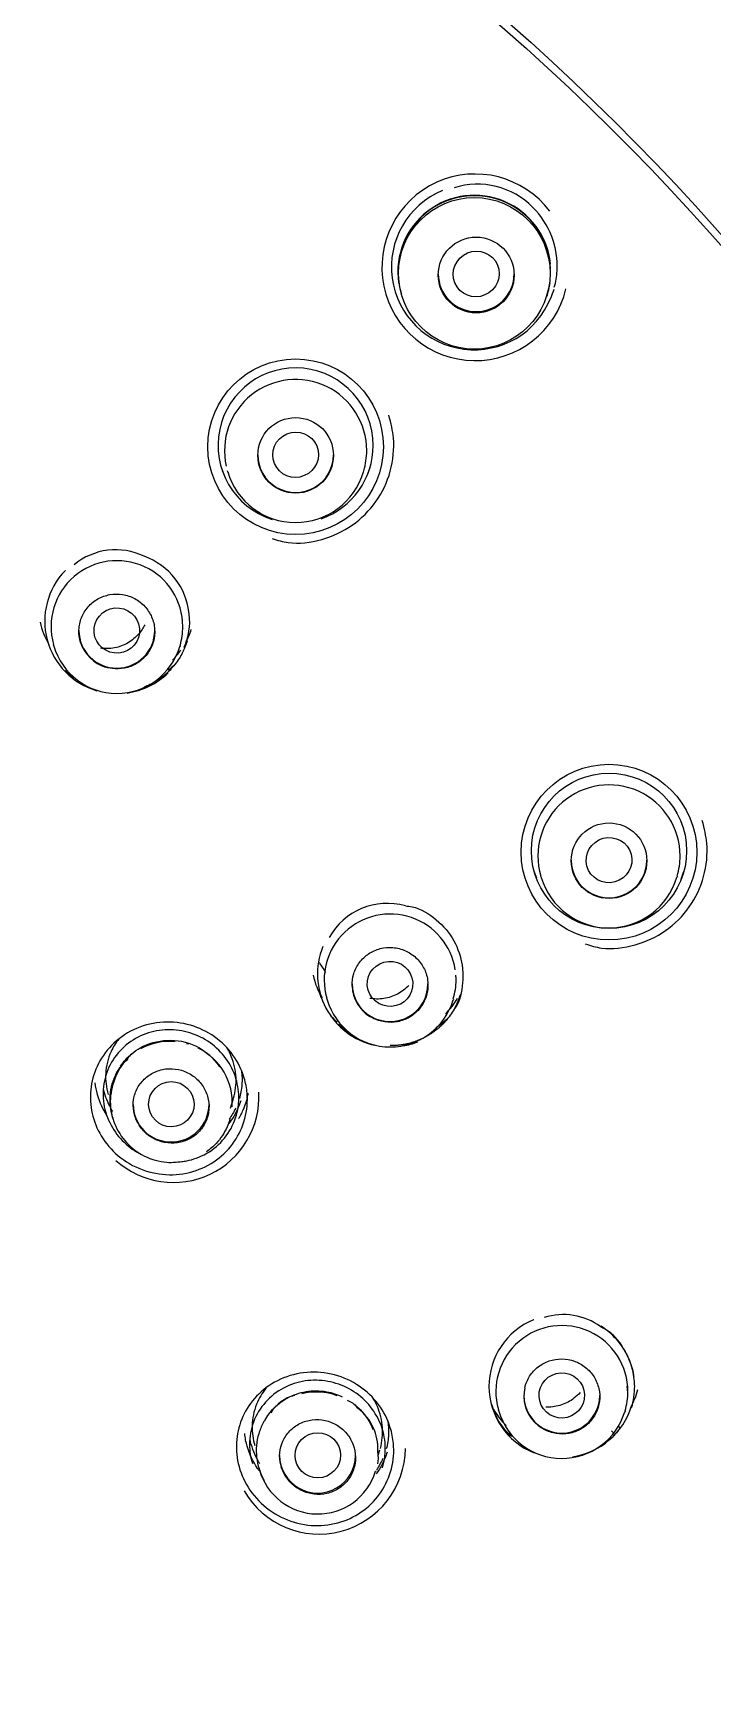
# Model space of a CAD drawing. Header units: millimetres. Extents: x -60 to 7633, y -2614 to 2146.
# Drawn here: x 5531.48 to 5544.93, y 1658.15 to 1690.82 of the extents above; entities that cross this region are included whole.
import ezdxf

# ---------------------------------------------------------------- set-up
doc = ezdxf.new("R2010")
doc.units = ezdxf.units.MM
doc.layers.get('0').update_dxf_attribs({"color": 250})

msp = doc.modelspace()

# ---------------------------------------------------------------- linework, layer by layer
at = {"linetype": 'Continuous'}
for p, q in [((5539.58, 1687.704), (5539.578, 1687.703)), ((5538.764, 1685.651), (5538.77, 1685.633)), ((5541.645, 1685.638), (5541.655, 1685.673)), ((5541.723, 1685.581), (5541.726, 1685.588)), ((5535.322, 1682.165), (5535.329, 1682.138)), ((5538.019, 1682.137), (5538.027, 1682.163)), ((5532.117, 1680.188), (5532.115, 1680.186)), ((5531.88, 1678.729), (5531.891, 1678.694)), ((5534.391, 1678.685), (5534.398, 1678.707)), ((5541.521, 1674.144), (5541.529, 1674.117)), ((5544.218, 1674.122), (5544.226, 1674.148)), ((5537.285, 1671.736), (5537.296, 1671.701)), ((5539.795, 1671.695), (5539.801, 1671.716)), ((5534.566, 1670.823), (5534.52, 1670.833)), ((5535.388, 1669.555), (5535.446, 1669.749)), ((5533.049, 1669.388), (5533.062, 1669.346)), ((5533.555, 1669.262), (5533.571, 1669.235)), ((5535.371, 1669.324), (5535.374, 1669.336)), ((5541.385, 1665.374), (5541.38, 1665.372)), ((5537.779, 1663.734), (5537.703, 1663.774)), ((5540.681, 1663.601), (5540.691, 1663.566)), ((5543.19, 1663.55), (5543.197, 1663.57)), ((5538.317, 1662.628), (5538.303, 1662.777)), ((5538.303, 1662.526), (5538.317, 1662.628)), ((5538.31, 1662.694), (5538.342, 1662.8)), ((5541.39, 1662.741), (5541.395, 1662.739)), ((5535.946, 1662.449), (5535.958, 1662.407)), ((5536.381, 1662.501), (5536.389, 1662.471)), ((5538.267, 1662.374), (5538.27, 1662.384))]:
    msp.add_line(p, q, dxfattribs=at)
for centre, radius in [((5540.208, 1686.068), 1.499), ((5540.246, 1686.034), 0.75), ((5536.675, 1682.638), 1.736), ((5536.675, 1682.468), 0.747), ((5542.872, 1674.621), 1.737), ((5542.873, 1674.647), 1.535), ((5542.873, 1674.451), 0.747)]:
    msp.add_circle(centre, radius, dxfattribs=at)
for centre, radius, start, end in [((5509.098, 1656.352), 60.161, 0.4064, 179.5936), ((5540.226, 1686.187), 1.845, 36.9122, 346.6038), ((5540.205, 1686.192), 1.636, 112.5144, 338.0747), ((5540.273, 1686.302), 1.529, 44.365, 107.736), ((5540.21, 1686.098), 1.513, 5.9662, 188.1592), ((5540.211, 1686.094), 1.509, 2.3441, 189.1973), ((5540.226, 1686.217), 1.623, 356.4225, 45.3616), ((5540.676, 1686.155), 1.17, 342.1379, 358.0696), ((5540.211, 1686.094), 1.509, 192.9965, 196.9933), ((5540.21, 1686.098), 1.513, 341.1639, 351.8231), ((5540.211, 1686.094), 1.509, 343.6195, 351.9556), ((5540.228, 1686.215), 1.624, 337.2722, 343.5748), ((5536.675, 1682.664), 1.534, 0, 252.3542), ((5536.675, 1682.562), 1.406, 0, 192.5161), ((5536.675, 1682.664), 1.534, 289.2393, 0), ((5536.675, 1682.562), 1.406, 343.5042, 0), ((5536.675, 1682.698), 1.545, 196.5705, 201.3389), ((5536.675, 1682.698), 1.545, 333.7769, 343.3919), ((5536.674, 1682.538), 1.399, 196.3581, 343.4337), ((5533.116, 1679.322), 1.279, 63.9528, 129.8964), ((5533.148, 1679.19), 1.435, 136.0459, 253.7522), ((5533.141, 1679.082), 1.303, 0, 195.7968), ((5533.224, 1679.196), 1.354, 5.4737, 70.4092), ((5533.381, 1679.178), 1.199, 335.0348, 7.0358), ((5533.137, 1679.512), 1.553, 192.6817, 210.3124), ((5533.141, 1679.082), 1.303, 343.3731, 0), ((5533.137, 1679.512), 1.553, 331.5709, 341.6261), ((5533.141, 1679.057), 1.297, 196.126, 343.425), ((5533.14, 1678.999), 0.753, 197.7759, 252.631), ((5533.137, 1679.512), 1.553, 315.1552, 324.8337), ((5533.133, 1679.175), 1.435, 339.3483, 343.7763), ((5533.148, 1679.19), 1.435, 277.7144, 314.5805), ((5542.873, 1674.545), 1.406, 0, 196.478), ((5542.873, 1674.545), 1.406, 343.5753, 0), ((5542.873, 1674.681), 1.545, 196.5539, 201.4858), ((5542.872, 1674.521), 1.399, 196.6296, 343.5642), ((5542.873, 1674.681), 1.545, 337.4841, 343.4323), ((5538.544, 1672.093), 1.304, 8.8789, 195.9477), ((5538.485, 1672.294), 1.314, 74.0919, 151.0311), ((5538.553, 1672.212), 1.445, 158.0351, 257.6669), ((5538.54, 1672.523), 1.555, 192.4814, 210.2937), ((5538.544, 1672.093), 1.304, 343.3526, 0), ((5538.544, 1672.093), 1.304, 0, 4.0292), ((5538.545, 1672.067), 1.298, 196.3743, 343.4711), ((5538.539, 1672.005), 0.747, 182.5846, 237.7654), ((5538.54, 1672.523), 1.555, 315.0125, 329.3514), ((5538.548, 1672.538), 1.652, 224.6157, 230.4558), ((5538.548, 1672.538), 1.652, 303.0905, 312.4937), ((5534.19, 1669.651), 1.228, 85.3321, 118.3094), ((5534.212, 1669.661), 1.211, 356.2276, 63.7735), ((5538.553, 1672.212), 1.445, 279.878, 291.8094), ((5534.111, 1669.739), 1.107, 140.7252, 152.5413), ((5534.17, 1669.708), 1.174, 152.546, 163.7582), ((5534.19, 1669.728), 1.19, 176.011, 196.6088), ((5534.104, 1669.729), 1.105, 163.8246, 175.7162), ((5534.258, 1669.781), 1.693, 227.8591, 3.0608), ((5541.918, 1664.059), 1.419, 112.291, 248.1495), ((5541.941, 1663.953), 1.306, 0, 195.7512), ((5541.972, 1664.231), 1.244, 53.7258, 107.8598), ((5536.851, 1663.117), 0.787, 104.749, 148.0394), ((5537.082, 1662.7), 1.243, 70.5149, 103.2917), ((5541.932, 1663.864), 0.742, 167.3587, 222.8343), ((5541.941, 1663.953), 1.306, 343.0756, 0), ((5541.941, 1663.976), 1.295, 0, 3.6252), ((5541.941, 1663.976), 1.295, 359.6415, 0), ((5541.936, 1664.384), 1.557, 331.3735, 345.5001), ((5537.288, 1662.817), 1.015, 357.758, 51.9671), ((5541.938, 1664.089), 1.442, 196.0264, 224.9816), ((5541.936, 1664.384), 1.557, 210.0912, 225.1696), ((5541.941, 1663.928), 1.298, 196.1499, 343.1627), ((5541.938, 1664.089), 1.442, 278.3861, 343.0308), ((5537.007, 1662.802), 1.108, 148.3463, 160.24), ((5541.945, 1664.397), 1.654, 225.3438, 233.3182), ((5542.401, 1662.933), 0.748, 22.5162, 26.4139), ((5537.069, 1662.784), 1.173, 160.4558, 206.6109), ((5542.4, 1662.642), 0.748, 39.7181, 45.4095), ((5541.945, 1664.397), 1.654, 307.5006, 312.2914), ((5537.138, 1662.842), 1.708, 210.0373, 359.5577), ((5537.113, 1662.73), 1.198, 195.5643, 342.8147), ((5537.173, 1662.83), 1.287, 206.3466, 209.4133)]:
    msp.add_arc(centre, radius, start, end, dxfattribs=at)
for centre, major_axis, start_param, end_param in [((5509.098, 1655.606), (51.65, 0), 0, 3.141593), ((5509.098, 1655.697), (51.15, 0), 0, 3.141593), ((5540.246, 1686.055), (0.75, 0), 3.141593, 6.283185), ((5536.675, 1682.479), (-0.75, 0), 0, 3.141593), ((5533.139, 1679.004), (0.75, 0), 3.141593, 6.283185), ((5542.873, 1674.462), (-0.75, 0), 0, 3.141593), ((5538.542, 1672.015), (-0.75, 0), 0, 3.141593), ((5534.212, 1669.633), (0.75, 0), 3.141593, 6.283185), ((5541.939, 1663.876), (-0.75, 0), 0, 3.141593), ((5537.109, 1662.691), (-0.75, 0), 0, 3.141593)]:
    msp.add_ellipse(centre, major_axis=major_axis, ratio=0.992546, start_param=start_param, end_param=end_param, dxfattribs=at)
for centre, major_axis, ratio in [((5509.098, 1655.559), (51.15, 0), 0.992546), ((5509.098, 1655.41), (47.938, 0), 0.992546), ((5509.098, 1655.388), (47.807, 0), 0.992546), ((5540.246, 1686.055), (-0.379, -0.257), 0.979983), ((5536.675, 1682.48), (-0.418, -0.174), 0.989451), ((5533.139, 1679.004), (-0.449, -0.04), 0.992425), ((5542.873, 1674.463), (-0.437, -0.118), 0.987095), ((5538.542, 1672.015), (-0.449, -0.032), 0.99179), ((5534.217, 1669.636), (0.45, 0.004), 0.992465), ((5541.939, 1663.876), (-0.45, -0.018), 0.991355), ((5537.114, 1662.692), (0.45, 0.002), 0.992407)]:
    msp.add_ellipse(centre, major_axis=major_axis, ratio=ratio, dxfattribs=at)
for points, knots in [([(5536.208, 1680.824), (5536.323, 1680.788), (5536.624, 1680.698), (5537.206, 1680.774), (5537.813, 1681.054), (5538.295, 1681.534), (5538.582, 1682.139), (5538.644, 1682.757), (5538.562, 1683.098), (5538.519, 1683.26)], [0, 0, 0, 0, 0.080064, 0.241811, 0.403588, 0.565243, 0.726813, 0.88841, 1, 1, 1, 1]), ([(5532.423, 1678.769), (5532.398, 1678.848), (5532.387, 1678.933), (5532.39, 1679.015), (5532.393, 1679.098), (5532.41, 1679.181), (5532.44, 1679.258), (5532.471, 1679.335), (5532.515, 1679.407), (5532.57, 1679.47), (5532.625, 1679.533), (5532.692, 1679.587), (5532.765, 1679.628), (5532.838, 1679.669), (5532.919, 1679.698), (5533.002, 1679.713), (5533.084, 1679.728), (5533.171, 1679.728), (5533.254, 1679.715), (5533.337, 1679.702), (5533.419, 1679.675), (5533.493, 1679.635), (5533.567, 1679.596), (5533.635, 1679.543), (5533.692, 1679.482), (5533.748, 1679.421), (5533.795, 1679.349), (5533.828, 1679.273), (5533.861, 1679.197), (5533.882, 1679.114), (5533.887, 1679.031), (5533.893, 1678.949), (5533.885, 1678.864), (5533.862, 1678.785), (5533.84, 1678.705), (5533.804, 1678.628), (5533.756, 1678.56), (5533.708, 1678.492), (5533.648, 1678.432), (5533.58, 1678.383), (5533.512, 1678.335), (5533.435, 1678.298), (5533.354, 1678.275), (5533.273, 1678.252), (5533.187, 1678.242), (5533.103, 1678.246), (5533.04, 1678.25), (5532.976, 1678.262), (5532.915, 1678.281)], [0, 0, 0, 0, 0.063439, 0.063439, 0.063439, 0.126866, 0.126866, 0.126866, 0.19049, 0.19049, 0.19049, 0.2542, 0.2542, 0.2542, 0.317862, 0.317862, 0.317862, 0.381399, 0.381399, 0.381399, 0.444801, 0.444801, 0.444801, 0.508096, 0.508096, 0.508096, 0.571336, 0.571336, 0.571336, 0.634582, 0.634582, 0.634582, 0.697889, 0.697889, 0.697889, 0.761311, 0.761311, 0.761311, 0.82487, 0.82487, 0.82487, 0.888545, 0.888545, 0.888545, 0.952253, 0.952253, 0.952253, 1, 1, 1, 1]), ([(5533.69, 1679.117), (5533.675, 1679.086), (5533.659, 1679.056), (5533.64, 1679.027), (5533.59, 1678.949), (5533.525, 1678.878), (5533.451, 1678.821), (5533.376, 1678.763), (5533.29, 1678.717), (5533.199, 1678.687), (5533.108, 1678.658), (5533.01, 1678.643), (5532.913, 1678.645), (5532.881, 1678.646), (5532.849, 1678.649), (5532.818, 1678.653)], [0.5725767, 0.5725767, 0.5725767, 0.5725767, 0.5926013, 0.5926013, 0.5926013, 0.6470779, 0.6470779, 0.6470779, 0.7023255, 0.7023255, 0.7023255, 0.7577795, 0.7577795, 0.7577795, 0.7759773, 0.7759773, 0.7759773, 0.7759773]), ([(5534.531, 1678.803), (5534.53, 1678.799), (5534.529, 1678.794), (5534.52, 1678.768), (5534.513, 1678.745), (5534.501, 1678.712), (5534.496, 1678.701), (5534.488, 1678.678), (5534.483, 1678.667), (5534.474, 1678.646), (5534.47, 1678.637), (5534.461, 1678.617), (5534.457, 1678.607), (5534.443, 1678.578), (5534.433, 1678.558), (5534.401, 1678.499), (5534.378, 1678.46), (5534.326, 1678.382), (5534.297, 1678.344), (5534.251, 1678.287), (5534.234, 1678.269), (5534.209, 1678.241), (5534.2, 1678.232), (5534.187, 1678.218), (5534.183, 1678.214), (5534.176, 1678.207), (5534.174, 1678.205), (5534.169, 1678.2), (5534.166, 1678.198), (5534.163, 1678.194), (5534.163, 1678.194), (5534.161, 1678.193), (5534.16, 1678.192), (5534.158, 1678.189), (5534.156, 1678.187), (5534.149, 1678.181), (5534.145, 1678.177), (5534.131, 1678.164), (5534.12, 1678.154), (5534.083, 1678.121), (5534.052, 1678.096), (5533.976, 1678.04), (5533.932, 1678.01), (5533.853, 1677.965), (5533.824, 1677.949), (5533.779, 1677.927), (5533.763, 1677.92), (5533.738, 1677.909), (5533.73, 1677.905), (5533.713, 1677.898), (5533.704, 1677.894), (5533.693, 1677.89), (5533.69, 1677.889), (5533.687, 1677.887)], [0.0454521, 0.0454521, 0.0454521, 0.0454521, 0.046875, 0.046875, 0.0546875, 0.0546875, 0.0585938, 0.0585938, 0.0625, 0.0625, 0.0664062, 0.0664062, 0.0703125, 0.0703125, 0.078125, 0.078125, 0.09375, 0.09375, 0.109375, 0.109375, 0.1171875, 0.1171875, 0.1210938, 0.1210938, 0.1230469, 0.1230469, 0.1240234, 0.1240234, 0.125, 0.125, 0.1259766, 0.1259766, 0.1269531, 0.1269531, 0.1289062, 0.1289062, 0.1328125, 0.1328125, 0.140625, 0.140625, 0.15625, 0.15625, 0.171875, 0.171875, 0.1796875, 0.1796875, 0.1835938, 0.1835938, 0.1855469, 0.1855469, 0.1875, 0.1875, 0.1883767, 0.1883767, 0.1883767, 0.1883767]), ([(5542.403, 1672.807), (5542.52, 1672.77), (5542.821, 1672.68), (5543.404, 1672.757), (5544.012, 1673.037), (5544.493, 1673.518), (5544.78, 1674.123), (5544.841, 1674.742), (5544.759, 1675.082), (5544.716, 1675.244)], [0, 0, 0, 0, 0.080878, 0.242486, 0.404082, 0.56556, 0.726994, 0.888478, 1, 1, 1, 1]), ([(5538.845, 1673.558), (5538.895, 1673.553), (5539.108, 1673.533), (5539.481, 1673.297), (5539.827, 1672.898), (5539.953, 1672.52), (5539.974, 1672.337), (5539.977, 1672.309)], [0, 0, 0, 0, 0.07475, 0.373998, 0.672762, 0.95712, 1, 1, 1, 1]), ([(5537.793, 1671.972), (5537.79, 1672.054), (5537.801, 1672.139), (5537.825, 1672.218), (5537.85, 1672.297), (5537.888, 1672.373), (5537.938, 1672.439), (5537.988, 1672.505), (5538.05, 1672.564), (5538.119, 1672.611), (5538.189, 1672.657), (5538.267, 1672.692), (5538.349, 1672.713), (5538.43, 1672.734), (5538.516, 1672.741), (5538.6, 1672.734), (5538.684, 1672.727), (5538.768, 1672.706), (5538.845, 1672.672), (5538.922, 1672.638), (5538.994, 1672.59), (5539.055, 1672.533), (5539.116, 1672.476), (5539.169, 1672.407), (5539.207, 1672.334), (5539.246, 1672.26), (5539.273, 1672.179), (5539.285, 1672.097), (5539.297, 1672.015), (5539.295, 1671.929), (5539.279, 1671.848), (5539.262, 1671.767), (5539.232, 1671.688), (5539.19, 1671.616), (5539.147, 1671.545), (5539.092, 1671.48), (5539.028, 1671.427), (5538.964, 1671.374), (5538.89, 1671.331), (5538.811, 1671.302), (5538.733, 1671.272), (5538.648, 1671.256), (5538.564, 1671.255), (5538.48, 1671.253), (5538.394, 1671.266), (5538.314, 1671.292), (5538.253, 1671.312), (5538.195, 1671.339), (5538.141, 1671.373)], [0, 0, 0, 0, 0.063439, 0.063439, 0.063439, 0.126866, 0.126866, 0.126866, 0.19049, 0.19049, 0.19049, 0.2542, 0.2542, 0.2542, 0.317862, 0.317862, 0.317862, 0.381399, 0.381399, 0.381399, 0.444801, 0.444801, 0.444801, 0.508096, 0.508096, 0.508096, 0.571336, 0.571336, 0.571336, 0.634582, 0.634582, 0.634582, 0.697889, 0.697889, 0.697889, 0.761311, 0.761311, 0.761311, 0.82487, 0.82487, 0.82487, 0.888545, 0.888545, 0.888545, 0.952253, 0.952253, 0.952253, 1, 1, 1, 1]), ([(5537.274, 1672.234), (5537.242, 1672.296), (5537.205, 1672.355), (5537.162, 1672.41), (5537.155, 1672.418), (5537.148, 1672.427), (5537.141, 1672.435)], [0.48202532, 0.48202532, 0.48202532, 0.48202532, 0.54067248, 0.54067248, 0.54067248, 0.54974709, 0.54974709, 0.54974709, 0.54974709]), ([(5539.977, 1672.309), (5539.981, 1672.209), (5539.983, 1671.966), (5539.926, 1671.658), (5539.817, 1671.523), (5539.812, 1671.517)], [0, 0, 0, 0, 0.330749, 0.974295, 1, 1, 1, 1]), ([(5537.198, 1671.705), (5537.182, 1671.742), (5537.169, 1671.78), (5537.156, 1671.822), (5537.155, 1671.824), (5537.154, 1671.827)], [0.4391896, 0.4391896, 0.4391896, 0.4391896, 0.453125, 0.453125, 0.45400338, 0.45400338, 0.45400338, 0.45400338]), ([(5538.912, 1671.985), (5538.881, 1671.95), (5538.846, 1671.919), (5538.81, 1671.891), (5538.735, 1671.833), (5538.65, 1671.788), (5538.56, 1671.758), (5538.469, 1671.728), (5538.371, 1671.714), (5538.275, 1671.716), (5538.231, 1671.717), (5538.188, 1671.721), (5538.144, 1671.729)], [0.6184366, 0.6184366, 0.6184366, 0.6184366, 0.6453166, 0.6453166, 0.6453166, 0.6999937, 0.6999937, 0.6999937, 0.7553528, 0.7553528, 0.7553528, 0.7803952, 0.7803952, 0.7803952, 0.7803952]), ([(5539.933, 1671.808), (5539.92, 1671.762), (5539.904, 1671.717), (5539.85, 1671.586), (5539.805, 1671.502), (5539.725, 1671.384), (5539.696, 1671.345), (5539.65, 1671.29), (5539.634, 1671.272), (5539.61, 1671.245), (5539.601, 1671.237), (5539.584, 1671.219), (5539.575, 1671.21), (5539.559, 1671.194), (5539.553, 1671.188), (5539.538, 1671.174), (5539.53, 1671.167), (5539.507, 1671.146), (5539.49, 1671.132), (5539.44, 1671.091), (5539.403, 1671.064), (5539.325, 1671.011), (5539.284, 1670.986), (5539.217, 1670.951), (5539.194, 1670.939), (5539.159, 1670.923), (5539.147, 1670.918), (5539.129, 1670.91), (5539.123, 1670.907), (5539.113, 1670.903), (5539.11, 1670.902), (5539.104, 1670.9), (5539.1, 1670.898), (5539.096, 1670.896), (5539.095, 1670.896), (5539.091, 1670.894), (5539.09, 1670.894), (5539.084, 1670.892), (5539.081, 1670.89), (5539.069, 1670.886), (5539.061, 1670.883), (5539.035, 1670.873), (5539.015, 1670.867), (5538.97, 1670.853), (5538.945, 1670.845), (5538.903, 1670.835), (5538.889, 1670.831), (5538.859, 1670.825), (5538.842, 1670.821), (5538.811, 1670.815), (5538.797, 1670.813), (5538.769, 1670.809), (5538.755, 1670.807), (5538.715, 1670.802), (5538.69, 1670.799), (5538.643, 1670.796), (5538.621, 1670.795), (5538.591, 1670.794), (5538.581, 1670.794), (5538.567, 1670.794), (5538.562, 1670.794), (5538.556, 1670.794), (5538.554, 1670.794), (5538.549, 1670.794), (5538.548, 1670.794), (5538.545, 1670.794)], [0.0464844, 0.0464844, 0.0464844, 0.0464844, 0.0625, 0.0625, 0.09375, 0.09375, 0.109375, 0.109375, 0.1171875, 0.1171875, 0.1210938, 0.1210938, 0.125, 0.125, 0.1289062, 0.1289062, 0.1328125, 0.1328125, 0.140625, 0.140625, 0.15625, 0.15625, 0.171875, 0.171875, 0.1796875, 0.1796875, 0.1835938, 0.1835938, 0.1855469, 0.1855469, 0.1865234, 0.1865234, 0.1875, 0.1875, 0.1884766, 0.1884766, 0.1894531, 0.1894531, 0.1914062, 0.1914062, 0.1953125, 0.1953125, 0.203125, 0.203125, 0.2109375, 0.2109375, 0.2148438, 0.2148438, 0.21875, 0.21875, 0.2226562, 0.2226562, 0.2265625, 0.2265625, 0.234375, 0.234375, 0.2421875, 0.2421875, 0.2460938, 0.2460938, 0.2480469, 0.2480469, 0.2490234, 0.2490234, 0.2499678, 0.2499678, 0.2499678, 0.2499678]), ([(5535.715, 1669.853), (5535.729, 1669.684), (5535.714, 1669.512), (5535.671, 1669.35), (5535.628, 1669.188), (5535.556, 1669.033), (5535.462, 1668.896), (5535.367, 1668.757), (5535.246, 1668.633), (5535.11, 1668.535), (5534.97, 1668.433), (5534.811, 1668.355), (5534.644, 1668.306), (5534.473, 1668.255), (5534.291, 1668.234), (5534.111, 1668.244), (5533.929, 1668.255), (5533.745, 1668.297), (5533.574, 1668.369), (5533.408, 1668.439), (5533.251, 1668.539), (5533.116, 1668.662), (5532.99, 1668.777), (5532.881, 1668.915), (5532.8, 1669.063), (5532.723, 1669.204), (5532.668, 1669.357), (5532.64, 1669.512), (5532.611, 1669.666), (5532.608, 1669.826), (5532.629, 1669.978), (5532.652, 1670.139), (5532.702, 1670.295), (5532.775, 1670.438), (5532.853, 1670.589), (5532.958, 1670.728), (5533.082, 1670.844), (5533.212, 1670.965), (5533.365, 1671.065), (5533.531, 1671.136), (5533.696, 1671.206), (5533.878, 1671.248), (5534.061, 1671.259), (5534.239, 1671.269), (5534.423, 1671.248), (5534.596, 1671.198), (5534.764, 1671.149), (5534.927, 1671.071), (5535.07, 1670.969), (5535.211, 1670.87), (5535.336, 1670.746), (5535.436, 1670.607), (5535.534, 1670.469), (5535.61, 1670.314), (5535.658, 1670.154), (5535.687, 1670.056), (5535.707, 1669.954), (5535.715, 1669.853)], [0, 0, 0, 0, 0.052698, 0.052698, 0.052698, 0.105344, 0.105344, 0.105344, 0.158851, 0.158851, 0.158851, 0.214039, 0.214039, 0.214039, 0.270655, 0.270655, 0.270655, 0.327909, 0.327909, 0.327909, 0.383542, 0.383542, 0.383542, 0.435694, 0.435694, 0.435694, 0.48489, 0.48489, 0.48489, 0.534222, 0.534222, 0.534222, 0.586155, 0.586155, 0.586155, 0.641201, 0.641201, 0.641201, 0.698329, 0.698329, 0.698329, 0.755282, 0.755282, 0.755282, 0.810753, 0.810753, 0.810753, 0.864429, 0.864429, 0.864429, 0.916897, 0.916897, 0.916897, 0.968615, 0.968615, 0.968615, 1, 1, 1, 1]), ([(5535.547, 1669.878), (5535.534, 1670.022), (5535.496, 1670.167), (5535.436, 1670.301), (5535.377, 1670.434), (5535.293, 1670.56), (5535.192, 1670.668), (5535.092, 1670.776), (5534.972, 1670.869), (5534.842, 1670.939), (5534.712, 1671.01), (5534.569, 1671.06), (5534.425, 1671.087), (5534.279, 1671.113), (5534.127, 1671.116), (5533.982, 1671.095), (5533.834, 1671.074), (5533.69, 1671.028), (5533.56, 1670.961), (5533.426, 1670.893), (5533.304, 1670.801), (5533.204, 1670.694), (5533.1, 1670.584), (5533.017, 1670.454), (5532.959, 1670.314), (5532.902, 1670.174), (5532.87, 1670.021), (5532.866, 1669.867), (5532.863, 1669.718), (5532.887, 1669.565), (5532.937, 1669.42), (5532.984, 1669.286), (5533.054, 1669.155), (5533.142, 1669.04), (5533.227, 1668.929), (5533.331, 1668.83), (5533.444, 1668.749), (5533.5, 1668.709), (5533.559, 1668.674), (5533.62, 1668.643)], [0, 0, 0, 0, 0.0517485, 0.0517485, 0.0517485, 0.10351, 0.10351, 0.10351, 0.1552298, 0.1552298, 0.1552298, 0.2071081, 0.2071081, 0.2071081, 0.2598167, 0.2598167, 0.2598167, 0.3137512, 0.3137512, 0.3137512, 0.3691563, 0.3691563, 0.3691563, 0.4260489, 0.4260489, 0.4260489, 0.4830198, 0.4830198, 0.4830198, 0.5377504, 0.5377504, 0.5377504, 0.5886857, 0.5886857, 0.5886857, 0.6376117, 0.6376117, 0.6376117, 0.6616504, 0.6616504, 0.6616504, 0.6616504]), ([(5537.74, 1671.042), (5537.737, 1671.044), (5537.735, 1671.046), (5537.693, 1671.074), (5537.655, 1671.102), (5537.602, 1671.146), (5537.585, 1671.161), (5537.553, 1671.19), (5537.539, 1671.203), (5537.525, 1671.217)], [0.3427608, 0.3427608, 0.3427608, 0.3427608, 0.34375, 0.34375, 0.359375, 0.359375, 0.3671875, 0.3671875, 0.37413966, 0.37413966, 0.37413966, 0.37413966]), ([(5533.18, 1670.927), (5533.118, 1670.85), (5533.065, 1670.765), (5533.025, 1670.675), (5532.964, 1670.542), (5532.927, 1670.395), (5532.919, 1670.246), (5532.912, 1670.108), (5532.929, 1669.965), (5532.97, 1669.828)], [0.4387954, 0.4387954, 0.4387954, 0.4387954, 0.4777543, 0.4777543, 0.4777543, 0.5355602, 0.5355602, 0.5355602, 0.5888804, 0.5888804, 0.5888804, 0.5888804]), ([(5533.214, 1670.389), (5533.274, 1670.481), (5533.395, 1670.615), (5533.832, 1670.919), (5534.578, 1670.976), (5535.048, 1670.551), (5535.17, 1670.375)], [0.5987984, 0.5987984, 0.5987984, 0.5987984, 0.6462277, 0.675663, 0.8274418, 0.9095658, 0.9095658, 0.9095658, 0.9095658]), ([(5535.447, 1669.753), (5535.486, 1669.885), (5535.503, 1670.027), (5535.496, 1670.167), (5535.489, 1670.307), (5535.457, 1670.449), (5535.403, 1670.58), (5535.38, 1670.636), (5535.353, 1670.69), (5535.322, 1670.743)], [0, 0, 0, 0, 0.0521419, 0.0521419, 0.0521419, 0.1043356, 0.1043356, 0.1043356, 0.1264223, 0.1264223, 0.1264223, 0.1264223]), ([(5533.358, 1670.521), (5533.354, 1670.518), (5533.232, 1670.435), (5533.076, 1670.136), (5532.98, 1669.698), (5533.068, 1669.243), (5533.312, 1668.857), (5533.677, 1668.585), (5534.103, 1668.463), (5534.358, 1668.493), (5534.491, 1668.511)], [0, 0, 0, 0, 0.003894, 0.152742, 0.300048, 0.445315, 0.589625, 0.734028, 0.88043, 1, 1, 1, 1]), ([(5532.706, 1670.059), (5532.724, 1669.904), (5532.767, 1669.748), (5532.834, 1669.602), (5532.862, 1669.539), (5532.895, 1669.478), (5532.933, 1669.419)], [0, 0, 0, 0, 0.04961376, 0.04961376, 0.04961376, 0.07093001, 0.07093001, 0.07093001, 0.07093001]), ([(5533.555, 1669.262), (5533.516, 1669.333), (5533.488, 1669.412), (5533.474, 1669.491), (5533.459, 1669.569), (5533.459, 1669.651), (5533.471, 1669.729), (5533.484, 1669.809), (5533.51, 1669.887), (5533.549, 1669.958), (5533.588, 1670.03), (5533.641, 1670.096), (5533.703, 1670.151), (5533.765, 1670.207), (5533.839, 1670.252), (5533.918, 1670.284), (5533.996, 1670.315), (5534.082, 1670.334), (5534.167, 1670.338), (5534.252, 1670.341), (5534.339, 1670.33), (5534.421, 1670.306), (5534.502, 1670.281), (5534.58, 1670.243), (5534.649, 1670.193), (5534.717, 1670.144), (5534.778, 1670.083), (5534.826, 1670.015), (5534.874, 1669.947), (5534.911, 1669.871), (5534.933, 1669.792), (5534.956, 1669.713), (5534.966, 1669.629), (5534.961, 1669.548), (5534.956, 1669.466), (5534.938, 1669.385), (5534.906, 1669.31), (5534.874, 1669.234), (5534.829, 1669.163), (5534.774, 1669.103), (5534.718, 1669.042), (5534.651, 1668.99), (5534.578, 1668.952), (5534.504, 1668.912), (5534.422, 1668.886), (5534.339, 1668.873), (5534.254, 1668.861), (5534.167, 1668.863), (5534.082, 1668.88), (5533.998, 1668.896), (5533.915, 1668.927), (5533.841, 1668.971), (5533.767, 1669.014), (5533.7, 1669.07), (5533.644, 1669.134), (5533.617, 1669.166), (5533.592, 1669.2), (5533.571, 1669.235)], [0, 0, 0, 0, 0.052316, 0.052316, 0.052316, 0.10457, 0.10457, 0.10457, 0.157996, 0.157996, 0.157996, 0.212776, 0.212776, 0.212776, 0.268194, 0.268194, 0.268194, 0.323514, 0.323514, 0.323514, 0.378292, 0.378292, 0.378292, 0.432407, 0.432407, 0.432407, 0.485943, 0.485943, 0.485943, 0.539124, 0.539124, 0.539124, 0.592211, 0.592211, 0.592211, 0.645494, 0.645494, 0.645494, 0.699209, 0.699209, 0.699209, 0.753548, 0.753548, 0.753548, 0.808509, 0.808509, 0.808509, 0.86392, 0.86392, 0.86392, 0.919237, 0.919237, 0.919237, 0.973631, 0.973631, 0.973631, 1, 1, 1, 1]), ([(5535.603, 1670.304), (5535.616, 1670.21), (5535.619, 1670.115), (5535.612, 1670.022), (5535.605, 1669.928), (5535.588, 1669.835), (5535.562, 1669.746)], [0.93491102, 0.93491102, 0.93491102, 0.93491102, 0.96751395, 0.96751395, 0.96751395, 1, 1, 1, 1]), ([(5533.059, 1669.493), (5533.037, 1669.527), (5533.017, 1669.563), (5532.998, 1669.599), (5532.942, 1669.71), (5532.9, 1669.828), (5532.875, 1669.947)], [0.36853014, 0.36853014, 0.36853014, 0.36853014, 0.3824224, 0.3824224, 0.3824224, 0.4248905, 0.4248905, 0.4248905, 0.4248905]), ([(5534.328, 1668.491), (5534.458, 1668.498), (5534.587, 1668.524), (5534.709, 1668.568), (5534.854, 1668.62), (5534.992, 1668.7), (5535.109, 1668.801), (5535.225, 1668.9), (5535.324, 1669.022), (5535.397, 1669.157), (5535.468, 1669.288), (5535.517, 1669.434), (5535.539, 1669.584), (5535.552, 1669.68), (5535.555, 1669.78), (5535.547, 1669.878)], [0.749212, 0.749212, 0.749212, 0.749212, 0.7967825, 0.7967825, 0.7967825, 0.8539827, 0.8539827, 0.8539827, 0.9103299, 0.9103299, 0.9103299, 0.9649437, 0.9649437, 0.9649437, 1, 1, 1, 1]), ([(5535.548, 1669.351), (5535.587, 1669.414), (5535.621, 1669.479), (5535.65, 1669.547), (5535.691, 1669.644), (5535.721, 1669.747), (5535.741, 1669.852)], [0.39852458, 0.39852458, 0.39852458, 0.39852458, 0.42196032, 0.42196032, 0.42196032, 0.45553822, 0.45553822, 0.45553822, 0.45553822]), ([(5535.589, 1669.705), (5535.562, 1669.613), (5535.525, 1669.525), (5535.479, 1669.442), (5535.444, 1669.377), (5535.402, 1669.315), (5535.357, 1669.257)], [0.56103665, 0.56103665, 0.56103665, 0.56103665, 0.59314864, 0.59314864, 0.59314864, 0.61839709, 0.61839709, 0.61839709, 0.61839709]), ([(5535.371, 1669.324), (5535.357, 1669.278), (5535.341, 1669.233), (5535.322, 1669.19), (5535.268, 1669.069), (5535.194, 1668.956), (5535.103, 1668.859), (5535.046, 1668.798), (5534.981, 1668.743), (5534.912, 1668.696)], [0.8939012, 0.8939012, 0.8939012, 0.8939012, 0.913033, 0.913033, 0.913033, 0.966481, 0.966481, 0.966481, 1, 1, 1, 1]), ([(5542.708, 1665.233), (5542.736, 1665.221), (5542.917, 1665.14), (5543.175, 1664.821), (5543.327, 1664.465), (5543.358, 1664.282), (5543.363, 1664.254)], [0, 0, 0, 0, 0.069229, 0.513765, 0.93596, 1, 1, 1, 1]), ([(5543.32, 1663.633), (5543.361, 1663.771), (5543.382, 1663.917), (5543.38, 1664.062), (5543.379, 1664.104), (5543.376, 1664.146), (5543.372, 1664.189), (5543.358, 1664.322), (5543.324, 1664.455), (5543.273, 1664.58), (5543.212, 1664.728), (5543.125, 1664.868), (5543.018, 1664.988), (5542.93, 1665.087), (5542.827, 1665.175), (5542.715, 1665.247)], [0.4261038, 0.4261038, 0.4261038, 0.4261038, 0.5035616, 0.5035616, 0.5035616, 0.5260742, 0.5260742, 0.5260742, 0.5979191, 0.5979191, 0.5979191, 0.68362, 0.68362, 0.68362, 0.7542029, 0.7542029, 0.7542029, 0.7542029]), ([(5541.207, 1664.026), (5541.226, 1664.107), (5541.258, 1664.186), (5541.303, 1664.256), (5541.347, 1664.326), (5541.405, 1664.389), (5541.47, 1664.44), (5541.536, 1664.492), (5541.611, 1664.532), (5541.691, 1664.559), (5541.77, 1664.586), (5541.855, 1664.6), (5541.94, 1664.599), (5542.024, 1664.598), (5542.109, 1664.583), (5542.188, 1664.555), (5542.268, 1664.527), (5542.343, 1664.484), (5542.409, 1664.432), (5542.474, 1664.379), (5542.532, 1664.315), (5542.576, 1664.244), (5542.62, 1664.173), (5542.653, 1664.093), (5542.671, 1664.012), (5542.689, 1663.931), (5542.694, 1663.846), (5542.684, 1663.763), (5542.674, 1663.681), (5542.65, 1663.599), (5542.613, 1663.525), (5542.576, 1663.451), (5542.526, 1663.382), (5542.466, 1663.324), (5542.407, 1663.266), (5542.336, 1663.217), (5542.26, 1663.182), (5542.184, 1663.147), (5542.101, 1663.125), (5542.018, 1663.117), (5541.934, 1663.109), (5541.848, 1663.115), (5541.766, 1663.136), (5541.684, 1663.156), (5541.604, 1663.19), (5541.533, 1663.236), (5541.48, 1663.27), (5541.43, 1663.312), (5541.387, 1663.359)], [0, 0, 0, 0, 0.063439, 0.063439, 0.063439, 0.126866, 0.126866, 0.126866, 0.19049, 0.19049, 0.19049, 0.2542, 0.2542, 0.2542, 0.317862, 0.317862, 0.317862, 0.381399, 0.381399, 0.381399, 0.444801, 0.444801, 0.444801, 0.508096, 0.508096, 0.508096, 0.571336, 0.571336, 0.571336, 0.634582, 0.634582, 0.634582, 0.697889, 0.697889, 0.697889, 0.761311, 0.761311, 0.761311, 0.82487, 0.82487, 0.82487, 0.888545, 0.888545, 0.888545, 0.952253, 0.952253, 0.952253, 1, 1, 1, 1]), ([(5538.609, 1662.929), (5538.624, 1662.762), (5538.611, 1662.59), (5538.57, 1662.428), (5538.529, 1662.266), (5538.46, 1662.11), (5538.369, 1661.973), (5538.276, 1661.833), (5538.159, 1661.709), (5538.026, 1661.609), (5537.89, 1661.506), (5537.735, 1661.426), (5537.572, 1661.375), (5537.405, 1661.322), (5537.227, 1661.298), (5537.051, 1661.303), (5536.87, 1661.309), (5536.687, 1661.346), (5536.517, 1661.413), (5536.346, 1661.48), (5536.183, 1661.578), (5536.043, 1661.7), (5535.907, 1661.818), (5535.789, 1661.961), (5535.701, 1662.118), (5535.618, 1662.264), (5535.559, 1662.427), (5535.528, 1662.59), (5535.499, 1662.747), (5535.496, 1662.909), (5535.517, 1663.063), (5535.539, 1663.219), (5535.587, 1663.372), (5535.657, 1663.51), (5535.73, 1663.656), (5535.829, 1663.79), (5535.946, 1663.904), (5536.069, 1664.024), (5536.216, 1664.124), (5536.375, 1664.196), (5536.538, 1664.27), (5536.718, 1664.317), (5536.9, 1664.332), (5537.08, 1664.347), (5537.267, 1664.331), (5537.444, 1664.283), (5537.617, 1664.237), (5537.785, 1664.16), (5537.934, 1664.059), (5538.079, 1663.961), (5538.209, 1663.836), (5538.314, 1663.695), (5538.416, 1663.558), (5538.495, 1663.401), (5538.546, 1663.239), (5538.578, 1663.138), (5538.599, 1663.034), (5538.609, 1662.929)], [0, 0, 0, 0, 0.051966, 0.051966, 0.051966, 0.103899, 0.103899, 0.103899, 0.156411, 0.156411, 0.156411, 0.210216, 0.210216, 0.210216, 0.265576, 0.265576, 0.265576, 0.322515, 0.322515, 0.322515, 0.379689, 0.379689, 0.379689, 0.434825, 0.434825, 0.434825, 0.486248, 0.486248, 0.486248, 0.535322, 0.535322, 0.535322, 0.584973, 0.584973, 0.584973, 0.637334, 0.637334, 0.637334, 0.69297, 0.69297, 0.69297, 0.750214, 0.750214, 0.750214, 0.806917, 0.806917, 0.806917, 0.862032, 0.862032, 0.862032, 0.915558, 0.915558, 0.915558, 0.967855, 0.967855, 0.967855, 1, 1, 1, 1]), ([(5538.443, 1662.944), (5538.429, 1663.089), (5538.39, 1663.235), (5538.329, 1663.369), (5538.268, 1663.503), (5538.184, 1663.628), (5538.083, 1663.736), (5537.982, 1663.844), (5537.861, 1663.937), (5537.731, 1664.007), (5537.6, 1664.079), (5537.456, 1664.129), (5537.311, 1664.155), (5537.163, 1664.182), (5537.011, 1664.184), (5536.866, 1664.162), (5536.716, 1664.14), (5536.57, 1664.092), (5536.438, 1664.023), (5536.304, 1663.952), (5536.181, 1663.856), (5536.08, 1663.743), (5535.979, 1663.63), (5535.897, 1663.496), (5535.843, 1663.351), (5535.79, 1663.212), (5535.762, 1663.058), (5535.763, 1662.904), (5535.763, 1662.779), (5535.782, 1662.651), (5535.819, 1662.528)], [0, 0, 0, 0, 0.0516853, 0.0516853, 0.0516853, 0.1033673, 0.1033673, 0.1033673, 0.1552599, 0.1552599, 0.1552599, 0.2078701, 0.2078701, 0.2078701, 0.2613627, 0.2613627, 0.2613627, 0.3165484, 0.3165484, 0.3165484, 0.3731972, 0.3731972, 0.3731972, 0.4303078, 0.4303078, 0.4303078, 0.4856208, 0.4856208, 0.4856208, 0.5307279, 0.5307279, 0.5307279, 0.5307279]), ([(5536.091, 1664.017), (5536.013, 1663.923), (5535.949, 1663.817), (5535.903, 1663.704), (5535.848, 1663.57), (5535.817, 1663.422), (5535.814, 1663.273), (5535.811, 1663.144), (5535.83, 1663.011), (5535.868, 1662.885)], [0.434294, 0.434294, 0.434294, 0.434294, 0.4817843, 0.4817843, 0.4817843, 0.5377873, 0.5377873, 0.5377873, 0.5860257, 0.5860257, 0.5860257, 0.5860257]), ([(5536.064, 1663.377), (5536.071, 1663.39), (5536.177, 1663.577), (5536.434, 1663.822), (5536.88, 1663.975), (5537.26, 1663.974), (5537.498, 1663.898), (5537.595, 1663.852)], [0.5780748, 0.5780748, 0.5780748, 0.5780748, 0.5844129, 0.667852, 0.7230406, 0.7797608, 0.8226603, 0.8226603, 0.8226603, 0.8226603]), ([(5542.301, 1663.936), (5542.265, 1663.893), (5542.224, 1663.855), (5542.18, 1663.82), (5542.107, 1663.763), (5542.022, 1663.718), (5541.934, 1663.689), (5541.844, 1663.659), (5541.747, 1663.644), (5541.651, 1663.645), (5541.643, 1663.645), (5541.634, 1663.646), (5541.625, 1663.646)], [0.6108423, 0.6108423, 0.6108423, 0.6108423, 0.6430232, 0.6430232, 0.6430232, 0.6969828, 0.6969828, 0.6969828, 0.75184, 0.75184, 0.75184, 0.7568648, 0.7568648, 0.7568648, 0.7568648]), ([(5537.847, 1663.694), (5537.884, 1663.664), (5538.034, 1663.526), (5538.145, 1663.348), (5538.203, 1663.201)], [0.86239548, 0.86239548, 0.86239548, 0.86239548, 0.88095221, 0.9430987, 0.9430987, 0.9430987, 0.9430987]), ([(5538.351, 1662.83), (5538.387, 1662.963), (5538.401, 1663.106), (5538.392, 1663.245), (5538.382, 1663.385), (5538.348, 1663.526), (5538.292, 1663.656), (5538.269, 1663.711), (5538.241, 1663.765), (5538.21, 1663.817)], [0, 0, 0, 0, 0.0515478, 0.0515478, 0.0515478, 0.103122, 0.103122, 0.103122, 0.1249128, 0.1249128, 0.1249128, 0.1249128]), ([(5536.381, 1662.501), (5536.361, 1662.58), (5536.355, 1662.663), (5536.362, 1662.743), (5536.369, 1662.822), (5536.39, 1662.901), (5536.423, 1662.974), (5536.456, 1663.047), (5536.503, 1663.116), (5536.559, 1663.174), (5536.616, 1663.234), (5536.685, 1663.284), (5536.76, 1663.321), (5536.835, 1663.359), (5536.919, 1663.384), (5537.003, 1663.394), (5537.088, 1663.404), (5537.176, 1663.4), (5537.26, 1663.382), (5537.343, 1663.363), (5537.424, 1663.33), (5537.497, 1663.286), (5537.57, 1663.241), (5537.635, 1663.184), (5537.689, 1663.118), (5537.742, 1663.054), (5537.785, 1662.979), (5537.814, 1662.901), (5537.842, 1662.823), (5537.858, 1662.74), (5537.859, 1662.657), (5537.861, 1662.575), (5537.848, 1662.492), (5537.822, 1662.415), (5537.796, 1662.337), (5537.756, 1662.263), (5537.706, 1662.199), (5537.655, 1662.134), (5537.593, 1662.078), (5537.523, 1662.034), (5537.453, 1661.989), (5537.374, 1661.956), (5537.293, 1661.938), (5537.211, 1661.919), (5537.124, 1661.914), (5537.04, 1661.924), (5536.955, 1661.934), (5536.87, 1661.958), (5536.793, 1661.996), (5536.715, 1662.033), (5536.643, 1662.085), (5536.582, 1662.146), (5536.522, 1662.206), (5536.471, 1662.278), (5536.434, 1662.354), (5536.416, 1662.392), (5536.401, 1662.431), (5536.389, 1662.471)], [0, 0, 0, 0, 0.052316, 0.052316, 0.052316, 0.10457, 0.10457, 0.10457, 0.157996, 0.157996, 0.157996, 0.212776, 0.212776, 0.212776, 0.268194, 0.268194, 0.268194, 0.323514, 0.323514, 0.323514, 0.378292, 0.378292, 0.378292, 0.432407, 0.432407, 0.432407, 0.485943, 0.485943, 0.485943, 0.539124, 0.539124, 0.539124, 0.592211, 0.592211, 0.592211, 0.645494, 0.645494, 0.645494, 0.699209, 0.699209, 0.699209, 0.753548, 0.753548, 0.753548, 0.808509, 0.808509, 0.808509, 0.86392, 0.86392, 0.86392, 0.919237, 0.919237, 0.919237, 0.973631, 0.973631, 0.973631, 1, 1, 1, 1]), ([(5538.499, 1663.369), (5538.512, 1663.28), (5538.516, 1663.191), (5538.512, 1663.103), (5538.507, 1663.007), (5538.492, 1662.912), (5538.467, 1662.82)], [0.93681376, 0.93681376, 0.93681376, 0.93681376, 0.9671902, 0.9671902, 0.9671902, 1, 1, 1, 1]), ([(5535.96, 1662.383), (5535.948, 1662.399), (5535.936, 1662.416), (5535.924, 1662.432), (5535.832, 1662.565), (5535.76, 1662.716), (5535.717, 1662.87), (5535.693, 1662.954), (5535.677, 1663.039), (5535.669, 1663.125)], [0.91249936, 0.91249936, 0.91249936, 0.91249936, 0.91915529, 0.91915529, 0.91915529, 0.97179505, 0.97179505, 0.97179505, 1, 1, 1, 1]), ([(5535.964, 1662.53), (5535.946, 1662.56), (5535.928, 1662.591), (5535.912, 1662.622), (5535.848, 1662.742), (5535.801, 1662.874), (5535.775, 1663.007)], [0.37050082, 0.37050082, 0.37050082, 0.37050082, 0.38240049, 0.38240049, 0.38240049, 0.42884635, 0.42884635, 0.42884635, 0.42884635]), ([(5538.393, 1662.447), (5538.414, 1662.516), (5538.429, 1662.586), (5538.438, 1662.656), (5538.45, 1662.751), (5538.452, 1662.848), (5538.443, 1662.944)], [0.94066138, 0.94066138, 0.94066138, 0.94066138, 0.96612265, 0.96612265, 0.96612265, 1, 1, 1, 1]), ([(5538.485, 1662.755), (5538.46, 1662.672), (5538.427, 1662.591), (5538.388, 1662.515), (5538.353, 1662.449), (5538.313, 1662.386), (5538.269, 1662.327)], [0.5590825, 0.5590825, 0.5590825, 0.5590825, 0.58795748, 0.58795748, 0.58795748, 0.61283304, 0.61283304, 0.61283304, 0.61283304])]:
    msp.add_open_spline(points, degree=3, knots=knots, dxfattribs=at)
for points in [[(5534.399, 1679.395), (5534.42, 1679.31), (5534.432, 1679.225), (5534.433, 1679.14)], [(5534.273, 1678.315), (5534.235, 1678.281), (5534.196, 1678.249), (5534.155, 1678.218)], [(5532.298, 1678.06), (5532.234, 1678.105), (5532.175, 1678.155), (5532.12, 1678.209)], [(5539.816, 1671.515), (5539.86, 1671.598), (5539.897, 1671.687), (5539.924, 1671.778)], [(5533.478, 1670.655), (5533.443, 1670.65), (5533.386, 1670.594), (5533.308, 1670.486)], [(5535.49, 1669.558), (5535.453, 1669.481), (5535.409, 1669.407), (5535.359, 1669.339)], [(5537.914, 1663.616), (5537.855, 1663.688), (5537.81, 1663.727), (5537.779, 1663.734)], [(5538.398, 1662.626), (5538.363, 1662.55), (5538.322, 1662.476), (5538.274, 1662.408)]]:
    msp.add_open_spline(points, degree=3, dxfattribs=at)

doc.saveas('drawing.dxf')
